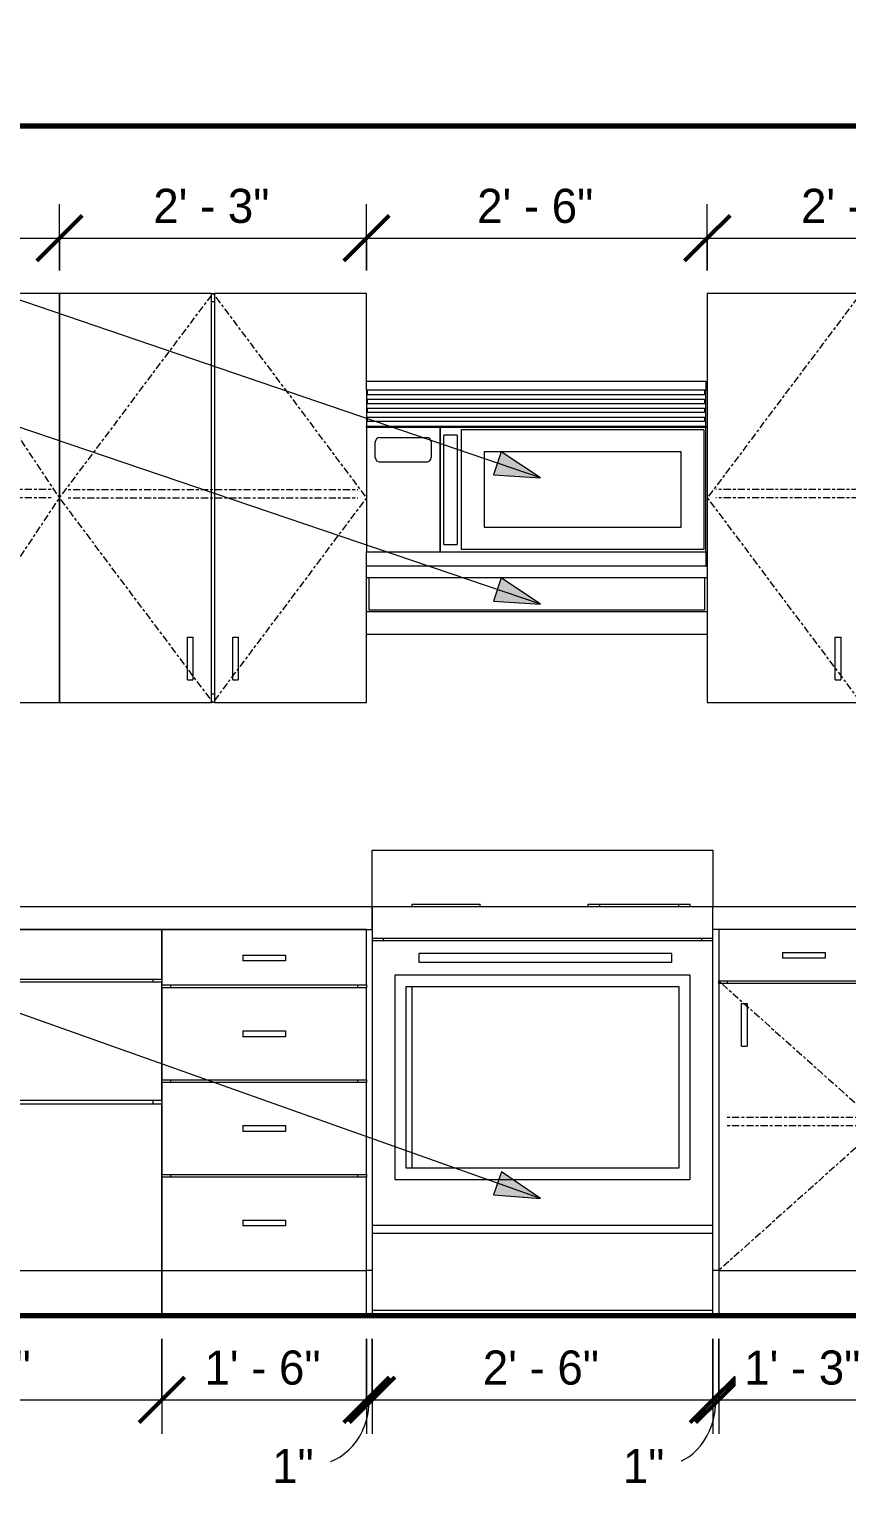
# Model space of a CAD drawing. Header units: inches. Extents: x -10240 to -8600, y 119 to 10383.
# Drawn here: x -10099.7 to -10027.8, y 120.4 to 249.2 of the extents above; entities that cross this region are included whole.
import ezdxf

# ---------------------------------------------------------------- set-up
doc = ezdxf.new("R2010")
doc.units = ezdxf.units.IN
doc.header["$MEASUREMENT"] = 0
doc.linetypes.add('Center', pattern=[1.25, 0.25, -0.1875, 0.625, -0.1875])
for name, color, linetype, lineweight in [('0-1', 7, 'Continuous', 5), ('A-ANNO-DIMS', 211, 'Continuous', 9), ('A-ANNO-DIMS-32', 211, 'Continuous', 9), ('A-FLOR-1', 7, 'Continuous', 70), ('A-WALL', 113, 'Continuous', 18), ('A-WALL-3', 113, 'Continuous', 9), ('G-ANNO-TEXT', 231, 'Continuous', 9), ('Q-CASE', 31, 'Continuous', 9), ('Q-CASE-1', 31, 'Center', 9), ('Q-SPCQ', 91, 'Continuous', 9)]:
    doc.layers.add(name, color=color, linetype=linetype, lineweight=lineweight)
doc.styles.add('Century Gothic', font='ufonts.com_century-gothic.ttf', dxfattribs={"height": 3})
doc.dimstyles.new('OD_1__HACK', dxfattribs={"dimscale": 12, "dimtxt": 3.132505, "dimasz": 0.333333, "dimexe": 0.25, "dimexo": 0.166667, "dimgap": 0.041667, "dimtad": 1, "dimdec": 0, "dimzin": 3, "dimdsep": 46, "dimlunit": 4, "dimtxsty": 'Century Gothic', "dimblk1": 'OBLIQUE', "dimblk2": 'OBLIQUE', "dimsah": 1, "dimcen": 0.09, "dimdle": 0.25, "dimazin": 0, "dimtfac": 1, "dimtdec": 4, "dimtix": 1, "dimtmove": 0, "dimatfit": 3, "dimfxl": 1, "dimtvp": 1, "dimtfill": 1, "dimfrac": 2, "dimtolj": 1, "dimtzin": 0, "dimarcsym": 2})
doc.dimstyles.new('OD_1__HACK_1', dxfattribs={"dimscale": 12, "dimtxt": 3.132505, "dimasz": 0.333333, "dimexe": 0.25, "dimexo": 0.166667, "dimgap": 0.041667, "dimtad": 1, "dimdec": 0, "dimzin": 3, "dimdsep": 46, "dimlunit": 4, "dimtxsty": 'Century Gothic', "dimblk1": 'OBLIQUE', "dimblk2": 'OBLIQUE', "dimsah": 1, "dimcen": 0.09, "dimdle": 0.25, "dimazin": 0, "dimtfac": 1, "dimtdec": 4, "dimtix": 1, "dimtmove": 1, "dimatfit": 3, "dimfxl": 1, "dimtvp": 1, "dimtfill": 1, "dimfrac": 2, "dimtolj": 1, "dimtzin": 0, "dimarcsym": 2})

# ---------------------------------------------------------------- blocks, each defined once
blk = doc.blocks.new('CTR - 1st Phase - Shell_rvt-1-2ND _ 3RD FLOOR - 2BD A - ADA TYPE B - KITCHEN')
at = {"layer": 'A-FLOR-1'}
for p, q in [((-10159.89, 240.75), (-9989.06, 240.75)), ((-9989.06, 136), (-10159.89, 136))]:
    blk.add_line(p, q, dxfattribs=at)
blk = doc.blocks.new('Basic Wall _ INT - W4BØF - _5_8 GYP - 2X4 WOOD_BATT_ - 5_8 GYP_ - ___-2689610-2ND _ 3RD FLOOR - 2BD A - ADA TYPE B - KITCHEN')
at = {"layer": 'A-WALL'}
for p, q in [((-10156.81, 140), (-10157.02, 140)), ((-10069.56, 140), (-10070.06, 140)), ((-10039.06, 140), (-10039.56, 140)), ((-10157.06, 136.11), (-10156.85, 136.11)), ((-10070.06, 136.11), (-10069.56, 136.11)), ((-10039.56, 136.11), (-10039.06, 136.11))]:
    blk.add_line(p, q, dxfattribs=at)
blk = doc.blocks.new('300 Series Wall Hung Cabinet_302 - 24_ X 36_-2573645-2ND _ 3RD FLOOR - 2BD A - ADA TYPE B - KITCHEN')
at = {"layer": 'Q-CASE'}
for p, q in [((-10109.19, 226), (-10121.06, 226)), ((-10121.06, 226), (-10121.06, 208)), ((-10109.19, 190), (-10109.19, 226)), ((-10109.19, 226), (-10108.94, 226)), ((-10097.06, 226), (-10108.94, 226)), ((-10108.94, 226), (-10108.94, 190)), ((-10097.06, 190), (-10097.06, 226)), ((-10108.94, 225.25), (-10109.19, 225.25)), ((-10111.3, 195.75), (-10110.81, 195.75)), ((-10111.3, 192), (-10111.3, 195.75)), ((-10110.81, 195.75), (-10110.81, 192)), ((-10107.3, 195.75), (-10106.81, 195.75)), ((-10107.3, 192), (-10107.3, 195.75)), ((-10106.81, 195.75), (-10106.81, 192)), ((-10111.3, 192), (-10110.81, 192)), ((-10109.19, 190.75), (-10108.94, 190.75)), ((-10107.3, 192), (-10106.81, 192)), ((-10121.06, 190), (-10109.19, 190)), ((-10108.94, 190), (-10109.19, 190)), ((-10108.94, 190), (-10097.06, 190))]:
    blk.add_line(p, q, dxfattribs=at)
at = {"layer": 'Q-CASE-1'}
for p, q in [((-10109.06, 226), (-10121.06, 208)), ((-10097.06, 208), (-10109.06, 226)), ((-10121.06, 208), (-10109.06, 190)), ((-10097.81, 208.75), (-10120.31, 208.75)), ((-10097.81, 208), (-10120.31, 208)), ((-10109.06, 190), (-10097.06, 208))]:
    blk.add_line(p, q, dxfattribs=at)
blk = doc.blocks.new('300 Series Wall Hung Cabinet_302 - 27_ X 36_-2604985-2ND _ 3RD FLOOR - 2BD A - ADA TYPE B - KITCHEN')
at = {"layer": 'Q-CASE'}
for p, q in [((-10097.06, 226), (-10097.06, 190)), ((-10083.69, 226), (-10097.06, 226)), ((-10083.69, 190), (-10083.69, 226)), ((-10083.69, 226), (-10083.44, 226)), ((-10083.44, 226), (-10083.44, 190)), ((-10070.06, 226), (-10083.44, 226)), ((-10070.06, 218.26), (-10070.06, 226)), ((-10083.44, 225.25), (-10083.69, 225.25)), ((-10070.06, 200.5), (-10070.06, 202.15)), ((-10070.06, 190), (-10070.06, 196)), ((-10085.81, 195.75), (-10085.33, 195.75)), ((-10085.81, 192), (-10085.81, 195.75)), ((-10085.33, 195.75), (-10085.33, 192)), ((-10081.81, 195.75), (-10081.33, 195.75)), ((-10081.81, 192), (-10081.81, 195.75)), ((-10081.33, 195.75), (-10081.33, 192)), ((-10085.81, 192), (-10085.33, 192)), ((-10083.69, 190.75), (-10083.44, 190.75)), ((-10081.81, 192), (-10081.33, 192)), ((-10097.06, 190), (-10083.69, 190)), ((-10083.44, 190), (-10083.69, 190)), ((-10083.44, 190), (-10070.06, 190))]:
    blk.add_line(p, q, dxfattribs=at)
at = {"layer": 'Q-CASE-1'}
for p, q in [((-10097.06, 208), (-10083.56, 226)), ((-10083.56, 226), (-10070.06, 208)), ((-10083.56, 190), (-10097.06, 208)), ((-10096.31, 208.75), (-10070.81, 208.75)), ((-10096.31, 208), (-10070.81, 208)), ((-10070.06, 208), (-10083.56, 190))]:
    blk.add_line(p, q, dxfattribs=at)
blk = doc.blocks.new('Single Door 1 Drawer 211 - 211 Base Cabinet Single Door1 Drawer 15_-2709781-2ND _ 3RD FLOOR - 2BD A - ADA TYPE B - KITCHEN')
at = {"layer": 'Q-CASE'}
for p, q in [((-10039.06, 170), (-10039.06, 165.5)), ((-10024.06, 170), (-10039.06, 170)), ((-10024.06, 165.5), (-10024.06, 170)), ((-10033.44, 168), (-10029.69, 168)), ((-10033.44, 168), (-10033.44, 167.5)), ((-10029.69, 168), (-10029.69, 167.5)), ((-10029.69, 167.5), (-10033.44, 167.5)), ((-10039.06, 165.5), (-10024.06, 165.5)), ((-10039.06, 165.25), (-10039.06, 165.5)), ((-10039.06, 165.25), (-10039.06, 140)), ((-10024.06, 165.25), (-10039.06, 165.25)), ((-10038.31, 165.5), (-10038.31, 165.25)), ((-10024.81, 165.25), (-10024.81, 165.5)), ((-10024.06, 165.5), (-10024.06, 165.38)), ((-10024.06, 140), (-10024.06, 165.25)), ((-10037.05, 163.5), (-10036.56, 163.5)), ((-10037.05, 159.75), (-10037.05, 163.5)), ((-10036.56, 163.5), (-10036.56, 159.75)), ((-10037.05, 159.75), (-10036.56, 159.75)), ((-10039.06, 140), (-10024.06, 140)), ((-10039.06, 140), (-10039.06, 136)), ((-10024.06, 136), (-10024.06, 140))]:
    blk.add_line(p, q, dxfattribs=at)
at = {"layer": 'Q-CASE-1'}
for p, q in [((-10039.06, 165.5), (-10024.81, 152.75)), ((-10038.31, 153.5), (-10024.81, 153.5)), ((-10024.81, 152.75), (-10039.06, 140)), ((-10038.31, 152.75), (-10024.81, 152.75))]:
    blk.add_line(p, q, dxfattribs=at)
blk = doc.blocks.new('Base Cabinet 3 Drawer 230 - Base Cabinet 3 Drawer 230 33_-2568065-2ND _ 3RD FLOOR - 2BD A - ADA TYPE B - KITCHEN')
at = {"layer": 'Q-CASE'}
for p, q in [((-10088.06, 170), (-10121.06, 170)), ((-10088.06, 165.63), (-10088.06, 170)), ((-10106.44, 168), (-10102.69, 168)), ((-10106.44, 167.5), (-10106.44, 168)), ((-10102.69, 167.5), (-10102.69, 168)), ((-10102.69, 167.5), (-10106.44, 167.5)), ((-10121.06, 165.63), (-10088.06, 165.63)), ((-10088.06, 165.38), (-10121.06, 165.38)), ((-10120.31, 165.63), (-10120.31, 165.38)), ((-10088.81, 165.38), (-10088.81, 165.63)), ((-10088.06, 155), (-10088.06, 165.38)), ((-10106.44, 160.5), (-10102.69, 160.5)), ((-10106.44, 160), (-10106.44, 160.5)), ((-10102.69, 160), (-10106.44, 160)), ((-10102.69, 160), (-10102.69, 160.5)), ((-10121.06, 155), (-10088.06, 155)), ((-10120.31, 155), (-10120.31, 154.63)), ((-10088.81, 154.63), (-10088.81, 155)), ((-10088.06, 154.63), (-10121.06, 154.63)), ((-10088.06, 140), (-10088.06, 154.63)), ((-10106.44, 147.75), (-10102.69, 147.75)), ((-10106.44, 147.25), (-10106.44, 147.75)), ((-10102.69, 147.25), (-10106.44, 147.25)), ((-10102.69, 147.25), (-10102.69, 147.75)), ((-10121.06, 140), (-10088.06, 140)), ((-10088.06, 136), (-10088.06, 140))]:
    blk.add_line(p, q, dxfattribs=at)
blk = doc.blocks.new('Base Cabinet 4 Drawer 254 - Base Cabinet 4 Drawer 254 18_-2579089-2ND _ 3RD FLOOR - 2BD A - ADA TYPE B - KITCHEN')
at = {"layer": 'Q-CASE'}
for p, q in [((-10088.06, 170), (-10088.06, 165.13)), ((-10070.06, 170), (-10088.06, 170)), ((-10070.06, 165.13), (-10070.06, 170)), ((-10080.94, 167.75), (-10077.19, 167.75)), ((-10080.94, 167.75), (-10080.94, 167.25)), ((-10077.19, 167.75), (-10077.19, 167.25)), ((-10077.19, 167.25), (-10080.94, 167.25)), ((-10088.06, 165.13), (-10070.06, 165.13)), ((-10087.31, 165.13), (-10087.31, 164.88)), ((-10070.81, 164.88), (-10070.81, 165.13)), ((-10070.06, 165.13), (-10070.06, 164.88)), ((-10088.06, 164.88), (-10088.06, 156.79)), ((-10070.06, 164.88), (-10088.06, 164.88)), ((-10070.06, 156.79), (-10070.06, 164.88)), ((-10080.94, 161.09), (-10077.19, 161.09)), ((-10080.94, 161.09), (-10080.94, 160.58)), ((-10077.19, 160.58), (-10080.94, 160.58)), ((-10077.19, 161.09), (-10077.19, 160.58)), ((-10088.06, 156.79), (-10070.06, 156.79)), ((-10088.06, 156.54), (-10088.06, 148.46)), ((-10070.06, 156.54), (-10088.06, 156.54)), ((-10087.31, 156.79), (-10087.31, 156.54)), ((-10070.81, 156.54), (-10070.81, 156.79)), ((-10070.06, 156.79), (-10070.06, 156.54)), ((-10070.06, 148.46), (-10070.06, 156.54)), ((-10080.94, 152.75), (-10077.19, 152.75)), ((-10080.94, 152.75), (-10080.94, 152.25)), ((-10077.19, 152.25), (-10080.94, 152.25)), ((-10077.19, 152.75), (-10077.19, 152.25)), ((-10088.06, 148.46), (-10070.06, 148.46)), ((-10087.31, 148.46), (-10087.31, 148.21)), ((-10070.81, 148.21), (-10070.81, 148.46)), ((-10070.06, 148.46), (-10070.06, 148.21)), ((-10088.06, 148.21), (-10088.06, 140)), ((-10070.06, 148.21), (-10088.06, 148.21)), ((-10070.06, 140), (-10070.06, 148.21)), ((-10080.94, 144.42), (-10077.19, 144.42)), ((-10080.94, 144.42), (-10080.94, 143.92)), ((-10077.19, 144.42), (-10077.19, 143.92)), ((-10077.19, 143.92), (-10080.94, 143.92)), ((-10088.06, 140), (-10070.06, 140)), ((-10088.06, 140), (-10088.06, 136)), ((-10070.06, 136), (-10070.06, 140))]:
    blk.add_line(p, q, dxfattribs=at)
blk = doc.blocks.new('30quot_MicrowaveVent_11166 - 70cm miele oven-2804781-2ND _ 3RD FLOOR - 2BD A - ADA TYPE B - KITCHEN')
at = {"layer": 'Q-CASE'}
for p, q in [((-10070.06, 217.47), (-10070.06, 218.26)), ((-10070.06, 218.26), (-10040.18, 218.26)), ((-10040.18, 218.26), (-10040.18, 217.47)), ((-10069.95, 217.47), (-10070.06, 217.47)), ((-10070.06, 217.47), (-10070.06, 214.32)), ((-10069.95, 217.08), (-10069.95, 217.47)), ((-10040.3, 217.47), (-10069.95, 217.47)), ((-10040.3, 217.08), (-10069.95, 217.08)), ((-10069.95, 216.29), (-10069.95, 216.69)), ((-10069.95, 216.69), (-10040.3, 216.69)), ((-10040.18, 217.47), (-10040.3, 217.47)), ((-10040.3, 217.47), (-10040.3, 217.08)), ((-10040.3, 216.69), (-10040.3, 216.29)), ((-10040.18, 214.32), (-10040.18, 217.47)), ((-10040.3, 216.29), (-10069.95, 216.29)), ((-10069.95, 215.5), (-10069.95, 215.9)), ((-10069.95, 215.9), (-10040.3, 215.9)), ((-10040.3, 215.5), (-10069.95, 215.5)), ((-10040.3, 215.9), (-10040.3, 215.5)), ((-10070.06, 214.32), (-10040.18, 214.32)), ((-10070.06, 214.2), (-10070.06, 214.32)), ((-10070.06, 214.2), (-10070.06, 203.26)), ((-10063.57, 214.2), (-10070.06, 214.2)), ((-10069.95, 214.72), (-10069.95, 215.11)), ((-10069.95, 215.11), (-10040.3, 215.11)), ((-10040.3, 214.72), (-10069.95, 214.72)), ((-10063.57, 214.2), (-10063.57, 203.26)), ((-10040.18, 214.2), (-10063.57, 214.2)), ((-10063.57, 203.26), (-10063.57, 214.2)), ((-10061.68, 214.01), (-10040.38, 214.01)), ((-10061.68, 203.46), (-10061.68, 214.01)), ((-10040.38, 214.01), (-10040.38, 203.46)), ((-10040.3, 215.11), (-10040.3, 214.72)), ((-10040.18, 214.32), (-10040.18, 214.2)), ((-10040.18, 203.26), (-10040.18, 214.2)), ((-10069.28, 211.55), (-10069.28, 212.93)), ((-10068.88, 213.32), (-10064.75, 213.32)), ((-10064.36, 212.93), (-10064.36, 211.55)), ((-10063.26, 203.91), (-10063.26, 213.51)), ((-10062.07, 213.51), (-10063.26, 213.51)), ((-10062.07, 213.51), (-10062.07, 203.91)), ((-10059.71, 212.04), (-10059.71, 205.43)), ((-10042.35, 212.04), (-10059.71, 212.04)), ((-10042.35, 212.04), (-10059.71, 212.04)), ((-10059.71, 212.04), (-10059.71, 205.43)), ((-10042.35, 205.43), (-10042.35, 212.04)), ((-10042.35, 205.43), (-10042.35, 212.04)), ((-10064.75, 211.15), (-10068.88, 211.15)), ((-10059.71, 205.43), (-10042.35, 205.43)), ((-10059.71, 205.43), (-10042.35, 205.43)), ((-10063.26, 203.91), (-10062.07, 203.91)), ((-10070.06, 203.26), (-10063.57, 203.26)), ((-10070.06, 202.15), (-10070.06, 203.26)), ((-10063.57, 203.26), (-10040.18, 203.26)), ((-10040.38, 203.46), (-10061.68, 203.46)), ((-10040.18, 203.26), (-10040.18, 202)), ((-10040.18, 202), (-10070.06, 202))]:
    blk.add_line(p, q, dxfattribs=at)
for centre, start, end in [((-10068.88, 212.93), 90, 180), ((-10064.75, 212.93), 0, 90), ((-10068.88, 211.55), 180, 270), ((-10064.75, 211.55), 270, 0)]:
    blk.add_arc(centre, 0.394, start, end, dxfattribs=at)
blk = doc.blocks.new('300 Series Wall Hung Cabinet_302 - 27_ X 36_-2605031-2ND _ 3RD FLOOR - 2BD A - ADA TYPE B - KITCHEN')
at = {"layer": 'Q-CASE'}
for p, q in [((-10026.69, 226), (-10040.06, 226)), ((-10040.06, 226), (-10040.06, 200.5)), ((-10026.69, 190), (-10026.69, 226)), ((-10026.69, 226), (-10026.44, 226)), ((-10013.06, 226), (-10026.44, 226)), ((-10026.44, 226), (-10026.44, 190)), ((-10013.06, 190), (-10013.06, 226)), ((-10026.44, 225.25), (-10026.69, 225.25)), ((-10040.06, 196), (-10040.06, 190)), ((-10028.8, 195.75), (-10028.31, 195.75)), ((-10028.8, 192), (-10028.8, 195.75)), ((-10028.31, 195.75), (-10028.31, 192)), ((-10024.8, 195.75), (-10024.31, 195.75)), ((-10024.8, 192), (-10024.8, 195.75)), ((-10024.31, 195.75), (-10024.31, 192)), ((-10028.8, 192), (-10028.31, 192)), ((-10026.69, 190.75), (-10026.44, 190.75)), ((-10024.8, 192), (-10024.31, 192)), ((-10040.06, 190), (-10026.69, 190)), ((-10026.44, 190), (-10026.69, 190)), ((-10026.44, 190), (-10013.06, 190))]:
    blk.add_line(p, q, dxfattribs=at)
at = {"layer": 'Q-CASE-1'}
for p, q in [((-10026.56, 226), (-10040.06, 208)), ((-10013.06, 208), (-10026.56, 226)), ((-10040.06, 208), (-10026.56, 190)), ((-10013.81, 208.75), (-10039.31, 208.75)), ((-10013.81, 208), (-10039.31, 208)), ((-10026.56, 190), (-10013.06, 208))]:
    blk.add_line(p, q, dxfattribs=at)
blk = doc.blocks.new('Range_Hood_386 - 30_ Wide-2577799-2ND _ 3RD FLOOR - 2BD A - ADA TYPE B - KITCHEN')
at = {"layer": 'Q-SPCQ'}
for p, q in [((-10040.18, 202), (-10040.06, 202)), ((-10070.06, 201), (-10069.81, 201)), ((-10070.06, 198), (-10070.06, 200.5)), ((-10069.81, 201), (-10040.31, 201)), ((-10069.81, 198.12), (-10069.81, 201)), ((-10040.31, 201), (-10040.06, 201)), ((-10040.31, 201), (-10040.31, 198.12)), ((-10040.06, 200.5), (-10040.06, 198)), ((-10070.06, 196), (-10070.06, 198)), ((-10070.06, 198), (-10040.06, 198)), ((-10040.31, 198.12), (-10069.81, 198.12)), ((-10040.06, 198), (-10040.06, 196)), ((-10070.06, 196), (-10040.06, 196))]:
    blk.add_line(p, q, dxfattribs=at)
blk = doc.blocks.new('DIMBLOCK2-2ND _ 3RD FLOOR - 2BD A - ADA TYPE B - KITCHEN')
at = {"layer": 'A-ANNO-DIMS-32'}
for p, q in [((-10121.06, 228), (-10121.06, 233.86)), ((-10097.06, 228), (-10097.06, 233.86)), ((-10121.06, 230.86), (-10097.06, 230.86)), ((-10121.06, 230.86), (-10121.06, 228)), ((-10097.06, 230.86), (-10097.06, 228))]:
    blk.add_line(p, q, dxfattribs=at)
at = {"layer": 'A-ANNO-DIMS-32', "lineweight": 50}
for p, q in [((-10121.06, 230.86), (-10119.06, 232.86)), ((-10097.06, 230.86), (-10095.06, 232.86)), ((-10121.06, 230.86), (-10123.06, 228.86)), ((-10097.06, 230.86), (-10099.06, 228.86))]:
    blk.add_line(p, q, dxfattribs=at)
at = {"layer": 'A-ANNO-DIMS-32', "color": 0, "insert": (-10114.31, 235.2), "char_height": 3, "width": 12.5897, "attachment_point": 1, "line_spacing_factor": 0.984502, "style": 'Century Gothic', "bg_fill": 3, "box_fill_scale": 1.25, "bg_fill_color": 256, "bg_fill_true_color": 13158600, "bg_fill_transparency": 0}
blk.add_mtext('2\' - 0"', dxfattribs=at)
blk = doc.blocks.new('_Oblique')
at = {"color": 0, "linetype": 'ByBlock', "lineweight": -2}
blk.add_line((-0.5, -0.5), (0.5, 0.5), dxfattribs=at)
blk = doc.blocks.new('DIMBLOCK3-2ND _ 3RD FLOOR - 2BD A - ADA TYPE B - KITCHEN')
at = {"layer": 'A-ANNO-DIMS-32'}
for p, q in [((-10097.06, 228), (-10097.06, 233.86)), ((-10070.06, 228), (-10070.06, 233.86)), ((-10097.06, 230.86), (-10070.06, 230.86)), ((-10097.06, 230.86), (-10097.06, 228)), ((-10070.06, 230.86), (-10070.06, 228))]:
    blk.add_line(p, q, dxfattribs=at)
at = {"layer": 'A-ANNO-DIMS-32', "lineweight": 50}
for p, q in [((-10097.06, 230.86), (-10095.06, 232.86)), ((-10070.06, 230.86), (-10068.06, 232.86)), ((-10097.06, 230.86), (-10099.06, 228.86)), ((-10070.06, 230.86), (-10072.06, 228.86))]:
    blk.add_line(p, q, dxfattribs=at)
at = {"layer": 'A-ANNO-DIMS-32', "color": 0, "insert": (-10088.81, 235.2), "char_height": 3, "width": 12.5897, "attachment_point": 1, "line_spacing_factor": 0.984502, "style": 'Century Gothic', "bg_fill": 3, "box_fill_scale": 1.25, "bg_fill_color": 256, "bg_fill_true_color": 13158600, "bg_fill_transparency": 0}
blk.add_mtext('2\' - 3"', dxfattribs=at)
blk = doc.blocks.new('DIMBLOCK4-2ND _ 3RD FLOOR - 2BD A - ADA TYPE B - KITCHEN')
at = {"layer": 'A-ANNO-DIMS-32'}
for p, q in [((-10070.06, 228), (-10070.06, 233.86)), ((-10040.06, 228), (-10040.06, 233.86)), ((-10070.06, 230.86), (-10040.06, 230.86)), ((-10070.06, 230.86), (-10070.06, 228)), ((-10040.06, 230.86), (-10040.06, 228))]:
    blk.add_line(p, q, dxfattribs=at)
at = {"layer": 'A-ANNO-DIMS-32', "lineweight": 50}
for p, q in [((-10070.06, 230.86), (-10068.06, 232.86)), ((-10040.06, 230.86), (-10038.06, 232.86)), ((-10070.06, 230.86), (-10072.06, 228.86)), ((-10040.06, 230.86), (-10042.06, 228.86))]:
    blk.add_line(p, q, dxfattribs=at)
at = {"layer": 'A-ANNO-DIMS-32', "color": 0, "insert": (-10060.31, 235.2), "char_height": 3, "width": 12.5897, "attachment_point": 1, "line_spacing_factor": 0.984502, "style": 'Century Gothic', "bg_fill": 3, "box_fill_scale": 1.25, "bg_fill_color": 256, "bg_fill_true_color": 13158600, "bg_fill_transparency": 0}
blk.add_mtext('2\' - 6"', dxfattribs=at)
blk = doc.blocks.new('DIMBLOCK5-2ND _ 3RD FLOOR - 2BD A - ADA TYPE B - KITCHEN')
at = {"layer": 'A-ANNO-DIMS-32'}
for p, q in [((-10040.06, 228), (-10040.06, 233.86)), ((-10013.06, 228), (-10013.06, 233.86)), ((-10040.06, 230.86), (-10013.06, 230.86)), ((-10040.06, 230.86), (-10040.06, 228)), ((-10013.06, 230.86), (-10013.06, 228))]:
    blk.add_line(p, q, dxfattribs=at)
at = {"layer": 'A-ANNO-DIMS-32', "lineweight": 50}
for p, q in [((-10040.06, 230.86), (-10038.06, 232.86)), ((-10013.06, 230.86), (-10011.06, 232.86)), ((-10040.06, 230.86), (-10042.06, 228.86)), ((-10013.06, 230.86), (-10015.06, 228.86))]:
    blk.add_line(p, q, dxfattribs=at)
at = {"layer": 'A-ANNO-DIMS-32', "color": 0, "insert": (-10031.81, 235.2), "char_height": 3, "width": 12.5897, "attachment_point": 1, "line_spacing_factor": 0.984502, "style": 'Century Gothic', "bg_fill": 3, "box_fill_scale": 1.25, "bg_fill_color": 256, "bg_fill_true_color": 13158600, "bg_fill_transparency": 0}
blk.add_mtext('2\' - 3"', dxfattribs=at)
blk = doc.blocks.new('DIMBLOCK8-2ND _ 3RD FLOOR - 2BD A - ADA TYPE B - KITCHEN')
at = {"layer": 'A-ANNO-DIMS-32'}
for p, q in [((-10121.06, 134), (-10121.06, 125.62)), ((-10121.06, 128.62), (-10121.06, 134)), ((-10088.06, 134), (-10088.06, 125.62)), ((-10088.06, 128.62), (-10088.06, 134)), ((-10121.06, 128.62), (-10088.06, 128.62))]:
    blk.add_line(p, q, dxfattribs=at)
at = {"layer": 'A-ANNO-DIMS-32', "lineweight": 50}
for p, q in [((-10121.06, 128.62), (-10119.06, 130.62)), ((-10088.06, 128.62), (-10086.06, 130.62)), ((-10121.06, 128.62), (-10123.06, 126.62)), ((-10088.06, 128.62), (-10090.06, 126.62))]:
    blk.add_line(p, q, dxfattribs=at)
at = {"layer": 'A-ANNO-DIMS-32', "color": 0, "insert": (-10109.81, 132.96), "char_height": 3, "width": 12.5897, "attachment_point": 1, "line_spacing_factor": 0.984502, "style": 'Century Gothic', "bg_fill": 3, "box_fill_scale": 1.25, "bg_fill_color": 256, "bg_fill_true_color": 13158600, "bg_fill_transparency": 0}
blk.add_mtext('2\' - 9"', dxfattribs=at)
blk = doc.blocks.new('DIMBLOCK9-2ND _ 3RD FLOOR - 2BD A - ADA TYPE B - KITCHEN')
at = {"layer": 'A-ANNO-DIMS-32'}
for p, q in [((-10088.06, 134), (-10088.06, 125.62)), ((-10088.06, 128.62), (-10088.06, 134)), ((-10070.06, 134), (-10070.06, 125.62)), ((-10070.06, 128.62), (-10070.06, 134)), ((-10088.06, 128.62), (-10070.06, 128.62))]:
    blk.add_line(p, q, dxfattribs=at)
at = {"layer": 'A-ANNO-DIMS-32', "lineweight": 50}
for p, q in [((-10088.06, 128.62), (-10086.06, 130.62)), ((-10070.06, 128.62), (-10068.06, 130.62)), ((-10088.06, 128.62), (-10090.06, 126.62)), ((-10070.06, 128.62), (-10072.06, 126.62))]:
    blk.add_line(p, q, dxfattribs=at)
at = {"layer": 'A-ANNO-DIMS-32', "color": 0, "insert": (-10084.31, 132.96), "char_height": 3, "width": 12.5897, "attachment_point": 1, "line_spacing_factor": 0.984502, "style": 'Century Gothic', "bg_fill": 3, "box_fill_scale": 1.25, "bg_fill_color": 256, "bg_fill_true_color": 13158600, "bg_fill_transparency": 0}
blk.add_mtext('1\' - 6"', dxfattribs=at)
blk = doc.blocks.new('DIMBLOCK10-2ND _ 3RD FLOOR - 2BD A - ADA TYPE B - KITCHEN')
at = {"layer": 'A-ANNO-DIMS-32'}
for p, q in [((-10070.06, 134), (-10070.06, 125.62)), ((-10070.06, 128.62), (-10070.06, 134)), ((-10069.56, 134), (-10069.56, 125.62)), ((-10069.56, 128.62), (-10069.56, 134)), ((-10070.06, 128.62), (-10069.56, 128.62))]:
    blk.add_line(p, q, dxfattribs=at)
at = {"layer": 'A-ANNO-DIMS-32', "lineweight": 50}
for p, q in [((-10070.06, 128.62), (-10068.06, 130.62)), ((-10069.56, 128.62), (-10067.56, 130.62)), ((-10070.06, 128.62), (-10072.06, 126.62)), ((-10069.56, 128.62), (-10071.56, 126.62))]:
    blk.add_line(p, q, dxfattribs=at)
at = {"layer": 'A-ANNO-DIMS-32'}
blk.add_ellipse((-10074.72, 128.62), major_axis=(0, 5.71), ratio=0.859487, start_param=3.141593, end_param=4.712389, dxfattribs=at)
at = {"layer": 'A-ANNO-DIMS-32', "color": 0, "insert": (-10078.35, 124.3), "char_height": 3, "width": 4.3557, "attachment_point": 1, "line_spacing_factor": 0.984502, "style": 'Century Gothic', "bg_fill": 3, "box_fill_scale": 1.25, "bg_fill_color": 256, "bg_fill_true_color": 13158600, "bg_fill_transparency": 0}
blk.add_mtext('1"', dxfattribs=at)
blk = doc.blocks.new('DIMBLOCK11-2ND _ 3RD FLOOR - 2BD A - ADA TYPE B - KITCHEN')
at = {"layer": 'A-ANNO-DIMS-32'}
for p, q in [((-10069.56, 134), (-10069.56, 125.62)), ((-10069.56, 128.62), (-10069.56, 134)), ((-10039.56, 134), (-10039.56, 125.62)), ((-10039.56, 128.62), (-10039.56, 134)), ((-10069.56, 128.62), (-10039.56, 128.62))]:
    blk.add_line(p, q, dxfattribs=at)
at = {"layer": 'A-ANNO-DIMS-32', "lineweight": 50}
for p, q in [((-10069.56, 128.62), (-10067.56, 130.62)), ((-10039.56, 128.62), (-10037.56, 130.62)), ((-10069.56, 128.62), (-10071.56, 126.62)), ((-10039.56, 128.62), (-10041.56, 126.62))]:
    blk.add_line(p, q, dxfattribs=at)
at = {"layer": 'A-ANNO-DIMS-32', "color": 0, "insert": (-10059.81, 132.96), "char_height": 3, "width": 12.5897, "attachment_point": 1, "line_spacing_factor": 0.984502, "style": 'Century Gothic', "bg_fill": 3, "box_fill_scale": 1.25, "bg_fill_color": 256, "bg_fill_true_color": 13158600, "bg_fill_transparency": 0}
blk.add_mtext('2\' - 6"', dxfattribs=at)
blk = doc.blocks.new('DIMBLOCK12-2ND _ 3RD FLOOR - 2BD A - ADA TYPE B - KITCHEN')
at = {"layer": 'A-ANNO-DIMS-32'}
for p, q in [((-10039.56, 134), (-10039.56, 125.62)), ((-10039.56, 128.62), (-10039.56, 134)), ((-10039.06, 134), (-10039.06, 125.62)), ((-10039.06, 128.62), (-10039.06, 134)), ((-10039.56, 128.62), (-10039.06, 128.62))]:
    blk.add_line(p, q, dxfattribs=at)
at = {"layer": 'A-ANNO-DIMS-32', "lineweight": 50}
for p, q in [((-10039.56, 128.62), (-10037.56, 130.62)), ((-10039.06, 128.62), (-10037.06, 130.62)), ((-10039.56, 128.62), (-10041.56, 126.62)), ((-10039.06, 128.62), (-10041.06, 126.62))]:
    blk.add_line(p, q, dxfattribs=at)
at = {"layer": 'A-ANNO-DIMS-32'}
blk.add_ellipse((-10043.86, 128.62), major_axis=(0, 5.71), ratio=0.796256, start_param=3.141593, end_param=4.712389, dxfattribs=at)
at = {"layer": 'A-ANNO-DIMS-32', "color": 0, "insert": (-10047.49, 124.3), "char_height": 3, "width": 4.3557, "attachment_point": 1, "line_spacing_factor": 0.984502, "style": 'Century Gothic', "bg_fill": 3, "box_fill_scale": 1.25, "bg_fill_color": 256, "bg_fill_true_color": 13158600, "bg_fill_transparency": 0}
blk.add_mtext('1"', dxfattribs=at)
blk = doc.blocks.new('DIMBLOCK13-2ND _ 3RD FLOOR - 2BD A - ADA TYPE B - KITCHEN')
at = {"layer": 'A-ANNO-DIMS-32'}
for p, q in [((-10039.06, 134), (-10039.06, 125.62)), ((-10039.06, 128.62), (-10039.06, 134)), ((-10024.06, 134), (-10024.06, 125.62)), ((-10024.06, 128.62), (-10024.06, 134)), ((-10039.06, 128.62), (-10024.06, 128.62))]:
    blk.add_line(p, q, dxfattribs=at)
at = {"layer": 'A-ANNO-DIMS-32', "lineweight": 50}
for p, q in [((-10039.06, 128.62), (-10037.06, 130.62)), ((-10024.06, 128.62), (-10022.06, 130.62)), ((-10039.06, 128.62), (-10041.06, 126.62)), ((-10024.06, 128.62), (-10026.06, 126.62))]:
    blk.add_line(p, q, dxfattribs=at)
at = {"layer": 'A-ANNO-DIMS-32', "color": 0, "insert": (-10036.81, 132.96), "char_height": 3, "width": 12.5897, "attachment_point": 1, "line_spacing_factor": 0.984502, "style": 'Century Gothic', "bg_fill": 3, "box_fill_scale": 1.25, "bg_fill_color": 256, "bg_fill_true_color": 13158600, "bg_fill_transparency": 0}
blk.add_mtext('1\' - 3"', dxfattribs=at)

msp = doc.modelspace()

# ---------------------------------------------------------------- hatches: boundary and pattern name
at = {"layer": 'G-ANNO-TEXT'}
for points in [[(-10054.75, 209.75), (-10058.19, 212.05), (-10058.88, 210.03)], [(-10054.75, 198.65), (-10058.19, 200.95), (-10058.88, 198.92)], [(-10054.75, 146.33), (-10058.16, 148.68), (-10058.88, 146.66)]]:
    msp.add_hatch(color=256, dxfattribs=at).paths.add_polyline_path(points, flags=0)

# ---------------------------------------------------------------- linework, layer by layer
at = {"layer": 'A-WALL-3'}
for p, q in [((-10069.56, 172), (-10121.06, 172)), ((-10069.56, 170), (-10069.56, 172)), ((-10039.56, 170), (-10039.56, 172)), ((-9989.06, 172), (-10039.56, 172)), ((-10121.06, 170), (-10069.56, 170)), ((-9989.06, 170), (-10039.56, 170))]:
    msp.add_line(p, q, dxfattribs=at)
at = {"layer": 'G-ANNO-TEXT'}
for p, q in [((-10058.19, 212.05), (-10058.88, 210.03)), ((-10054.75, 209.75), (-10058.19, 212.05)), ((-10058.88, 210.03), (-10054.75, 209.75)), ((-10058.19, 200.95), (-10058.88, 198.92)), ((-10054.75, 198.65), (-10058.19, 200.95)), ((-10058.88, 198.92), (-10054.75, 198.65)), ((-10054.75, 146.33), (-10170.33, 187.41)), ((-10058.16, 148.68), (-10058.88, 146.66)), ((-10054.75, 146.33), (-10058.16, 148.68)), ((-10058.88, 146.66), (-10054.75, 146.33))]:
    msp.add_line(p, q, dxfattribs=at)
at = {"layer": 'Q-SPCQ'}
for p, q in [((-10069.56, 172), (-10069.56, 177)), ((-10069.56, 177), (-10039.56, 177)), ((-10039.56, 177), (-10039.56, 172)), ((-10069.56, 172), (-10069.56, 169.26)), ((-10039.56, 172), (-10069.56, 172)), ((-10066.06, 172.25), (-10066.06, 172)), ((-10066.06, 172.25), (-10060.06, 172.25)), ((-10060.06, 172), (-10060.06, 172.25)), ((-10050.56, 172.25), (-10050.56, 172)), ((-10050.56, 172.25), (-10049.58, 172.25)), ((-10049.56, 172.25), (-10049.56, 172)), ((-10049.56, 172.25), (-10042.56, 172.25)), ((-10042.56, 172), (-10042.56, 172.25)), ((-10042.54, 172.25), (-10041.56, 172.25)), ((-10041.56, 172), (-10041.56, 172.25)), ((-10039.56, 169.26), (-10039.56, 172)), ((-10069.56, 169.26), (-10039.56, 169.26)), ((-10069.56, 169.26), (-10069.56, 169.01)), ((-10069.56, 169.01), (-10069.56, 144)), ((-10039.56, 169.01), (-10069.56, 169.01)), ((-10068.56, 169.01), (-10068.56, 169.26)), ((-10040.56, 169.26), (-10040.56, 169.01)), ((-10039.56, 169.01), (-10039.56, 169.26)), ((-10039.56, 144), (-10039.56, 169.01)), ((-10065.44, 167.9), (-10065.44, 167.15)), ((-10043.17, 167.9), (-10065.44, 167.9)), ((-10043.17, 167.15), (-10043.17, 167.9)), ((-10065.44, 167.15), (-10043.17, 167.15)), ((-10067.56, 166), (-10067.56, 148)), ((-10041.56, 166), (-10067.56, 166)), ((-10066.56, 165), (-10042.56, 165)), ((-10066.56, 149), (-10066.56, 165)), ((-10066.06, 165), (-10066.06, 149)), ((-10042.56, 165), (-10042.56, 149)), ((-10041.56, 148), (-10041.56, 166)), ((-10042.56, 149), (-10066.56, 149)), ((-10067.56, 148), (-10041.56, 148)), ((-10069.56, 144), (-10039.56, 144)), ((-10069.56, 144), (-10069.56, 143.25)), ((-10069.56, 143.25), (-10069.56, 136.5)), ((-10039.56, 143.25), (-10069.56, 143.25)), ((-10039.56, 143.25), (-10039.56, 144)), ((-10039.56, 136.5), (-10039.56, 143.25)), ((-10069.56, 136.5), (-10039.56, 136.5)), ((-10069.56, 136.5), (-10069.56, 136)), ((-10039.56, 136), (-10039.56, 136.5))]:
    msp.add_line(p, q, dxfattribs=at)

# ---------------------------------------------------------------- block references
at = {"layer": '0-1'}
msp.add_blockref('CTR - 1st Phase - Shell_rvt-1-2ND _ 3RD FLOOR - 2BD A - ADA TYPE B - KITCHEN', (0, 0), dxfattribs=at)
at = {"layer": 'A-WALL'}
msp.add_blockref('Basic Wall _ INT - W4BØF - _5_8 GYP - 2X4 WOOD_BATT_ - 5_8 GYP_ - ___-2689610-2ND _ 3RD FLOOR - 2BD A - ADA TYPE B - KITCHEN', (0, 0), dxfattribs=at)
at = {"layer": 'Q-CASE'}
for name in ['300 Series Wall Hung Cabinet_302 - 24_ X 36_-2573645-2ND _ 3RD FLOOR - 2BD A - ADA TYPE B - KITCHEN', '300 Series Wall Hung Cabinet_302 - 27_ X 36_-2604985-2ND _ 3RD FLOOR - 2BD A - ADA TYPE B - KITCHEN', '300 Series Wall Hung Cabinet_302 - 27_ X 36_-2605031-2ND _ 3RD FLOOR - 2BD A - ADA TYPE B - KITCHEN', '30quot_MicrowaveVent_11166 - 70cm miele oven-2804781-2ND _ 3RD FLOOR - 2BD A - ADA TYPE B - KITCHEN', 'Base Cabinet 3 Drawer 230 - Base Cabinet 3 Drawer 230 33_-2568065-2ND _ 3RD FLOOR - 2BD A - ADA TYPE B - KITCHEN', 'Base Cabinet 4 Drawer 254 - Base Cabinet 4 Drawer 254 18_-2579089-2ND _ 3RD FLOOR - 2BD A - ADA TYPE B - KITCHEN', 'Single Door 1 Drawer 211 - 211 Base Cabinet Single Door1 Drawer 15_-2709781-2ND _ 3RD FLOOR - 2BD A - ADA TYPE B - KITCHEN']:
    msp.add_blockref(name, (0, 0), dxfattribs=at)
at = {"layer": 'Q-SPCQ'}
msp.add_blockref('Range_Hood_386 - 30_ Wide-2577799-2ND _ 3RD FLOOR - 2BD A - ADA TYPE B - KITCHEN', (0, 0), dxfattribs=at)

# ---------------------------------------------------------------- next in the draw order: dimensions: what is measured, and where the dimension line sits
at = {"layer": 'A-ANNO-DIMS'}
for base, p1, p2, override, picture, middle in [((-10097.06, 230.86), (-10121.06, 226), (-10097.06, 226), {"dimpost": '<>', "dimfxl": 24}, 'DIMBLOCK2-2ND _ 3RD FLOOR - 2BD A - ADA TYPE B - KITCHEN', (-10109.06, 232.93)), ((-10088.06, 128.62), (-10121.06, 136), (-10088.06, 136), {"dimpost": '<>', "dimfxl": 33}, 'DIMBLOCK8-2ND _ 3RD FLOOR - 2BD A - ADA TYPE B - KITCHEN', (-10104.56, 130.69))]:
    dim = msp.add_linear_dim(base=base, p1=p1, p2=p2, dimstyle='OD_1__HACK', override=override, dxfattribs=at)
    dim.commit()
    dim.dimension.update_dxf_attribs({"geometry": picture, "text_midpoint": middle})

# ---------------------------------------------------------------- next in the draw order: dimensions: what is measured, and where the dimension line sits
for base, p1, p2, override, picture, middle in [((-10070.06, 230.86), (-10097.06, 226), (-10070.06, 226), {"dimpost": '<>', "dimfxl": 27}, 'DIMBLOCK3-2ND _ 3RD FLOOR - 2BD A - ADA TYPE B - KITCHEN', (-10083.56, 232.93)), ((-10070.06, 128.62), (-10088.06, 136), (-10070.06, 136), {"dimpost": '<>', "dimfxl": 18}, 'DIMBLOCK9-2ND _ 3RD FLOOR - 2BD A - ADA TYPE B - KITCHEN', (-10079.06, 130.69))]:
    dim = msp.add_linear_dim(base=base, p1=p1, p2=p2, dimstyle='OD_1__HACK', override=override, dxfattribs=at)
    dim.commit()
    dim.dimension.update_dxf_attribs({"geometry": picture, "text_midpoint": middle})

# ---------------------------------------------------------------- next in the draw order: dimensions: what is measured, and where the dimension line sits
dim = msp.add_linear_dim(base=(-10040.06, 230.86), p1=(-10070.06, 226), p2=(-10040.06, 226), dimstyle='OD_1__HACK', override={"dimpost": '<>', "dimfxl": 30}, dxfattribs=at)
dim.commit()
dim.dimension.update_dxf_attribs({"geometry": 'DIMBLOCK4-2ND _ 3RD FLOOR - 2BD A - ADA TYPE B - KITCHEN', "text_midpoint": (-10055.06, 232.93)})
dim = msp.add_linear_dim(base=(-10069.56439611, 128.61735984), p1=(-10070.06439611, 136), p2=(-10069.56439611, 136), dimstyle='OD_1__HACK_1', override={"dimpost": '<>', "dimfxl": 0.5}, dxfattribs=at)
dim.commit()
dim.dimension.update_dxf_attribs({"geometry": 'DIMBLOCK10-2ND _ 3RD FLOOR - 2BD A - ADA TYPE B - KITCHEN', "text_midpoint": (-10076.17058358, 122.29531116), "dimtype": 160})

# ---------------------------------------------------------------- next in the draw order: linework, layer by layer
at = {"layer": 'G-ANNO-TEXT'}
for p, q in [((-10054.75, 209.75), (-10170.33, 249.24)), ((-10054.75, 198.65), (-10170.33, 237.87))]:
    msp.add_line(p, q, dxfattribs=at)

# ---------------------------------------------------------------- next in the draw order: dimensions: what is measured, and where the dimension line sits
at = {"layer": 'A-ANNO-DIMS'}
for base, p1, p2, override, picture, middle in [((-10013.06, 230.86), (-10040.06, 226), (-10013.06, 226), {"dimpost": '<>', "dimfxl": 27}, 'DIMBLOCK5-2ND _ 3RD FLOOR - 2BD A - ADA TYPE B - KITCHEN', (-10026.56, 232.93)), ((-10039.56, 128.62), (-10069.56, 136), (-10039.56, 136), {"dimpost": '<>', "dimfxl": 30}, 'DIMBLOCK11-2ND _ 3RD FLOOR - 2BD A - ADA TYPE B - KITCHEN', (-10054.56, 130.69))]:
    dim = msp.add_linear_dim(base=base, p1=p1, p2=p2, dimstyle='OD_1__HACK', override=override, dxfattribs=at)
    dim.commit()
    dim.dimension.update_dxf_attribs({"geometry": picture, "text_midpoint": middle})

# ---------------------------------------------------------------- next in the draw order: dimensions: what is measured, and where the dimension line sits
dim = msp.add_linear_dim(base=(-10039.06439611, 128.61735984), p1=(-10039.56439611, 136), p2=(-10039.06439611, 136), dimstyle='OD_1__HACK_1', override={"dimpost": '<>', "dimfxl": 0.5}, dxfattribs=at)
dim.commit()
dim.dimension.update_dxf_attribs({"geometry": 'DIMBLOCK12-2ND _ 3RD FLOOR - 2BD A - ADA TYPE B - KITCHEN', "text_midpoint": (-10045.3097828, 122.29531116), "dimtype": 160})

# ---------------------------------------------------------------- next in the draw order: dimensions: what is measured, and where the dimension line sits
dim = msp.add_linear_dim(base=(-10024.06, 128.62), p1=(-10039.06, 136), p2=(-10024.06, 136), dimstyle='OD_1__HACK', override={"dimpost": '<>', "dimfxl": 15}, dxfattribs=at)
dim.commit()
dim.dimension.update_dxf_attribs({"geometry": 'DIMBLOCK13-2ND _ 3RD FLOOR - 2BD A - ADA TYPE B - KITCHEN', "text_midpoint": (-10031.56, 130.69)})

doc.saveas('drawing.dxf')
